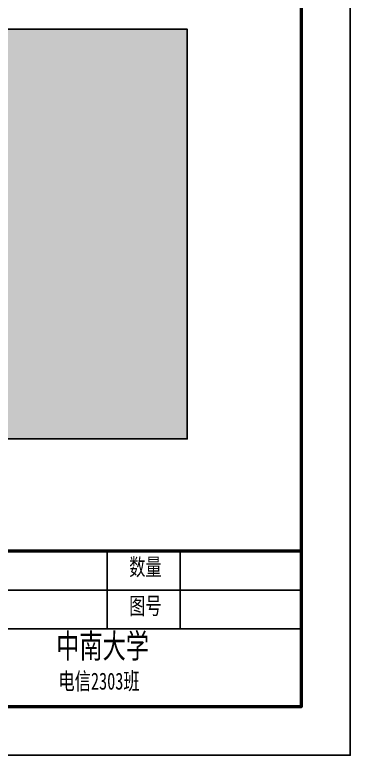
# Model space of a CAD drawing. Header units: millimetres. Extents: x 0 to 1320, y -350 to 297.
# Drawn here: x 801 to 870, y 0 to 152.4 of the extents above; entities that cross this region are included whole.
import ezdxf

# ---------------------------------------------------------------- set-up
doc = ezdxf.new("R2010")
doc.units = ezdxf.units.MM
doc.styles.add('Annotative', font='simfang.ttf', dxfattribs={"width": 0.7})

msp = doc.modelspace()

# ---------------------------------------------------------------- hatches: boundary and pattern name
h = msp.add_hatch(color=1)
h.dxf.hatch_style = 1
h.paths.add_polyline_path([(710, 65.12), (836.491, 65.12), (836.491, 149.447), (710, 149.447)])
h.paths.add_polyline_path([(723.647, 118.132), (726.487, 126.873), (719.052, 132.274), (728.242, 132.274), (731.082, 141.015), (733.922, 132.274), (743.112, 132.274), (735.677, 126.873), (738.517, 118.132), (731.082, 123.534)], flags=16)
h.paths.add_polyline_path([(748.641, 109.183), (750.555, 111.575), (748.871, 114.134), (751.738, 113.053), (753.651, 115.445), (753.509, 112.385), (756.376, 111.304), (753.421, 110.494), (753.279, 107.434), (751.595, 109.993)], flags=16)
h.paths.add_polyline_path([(758.118, 116.522), (759.065, 119.435), (756.586, 121.236), (759.65, 121.236), (760.596, 124.149), (761.543, 121.236), (764.606, 121.236), (762.128, 119.435), (763.075, 116.522), (760.596, 118.322)], flags=16)
h.paths.add_polyline_path([(759.874, 128.428), (759.44, 131.461), (756.422, 131.986), (759.173, 133.335), (758.74, 136.367), (760.873, 134.169), (763.623, 135.518), (762.191, 132.81), (764.324, 130.611), (761.306, 131.136)], flags=16)
h.paths.add_polyline_path([(748.548, 138.845), (750.559, 141.156), (748.983, 143.783), (751.802, 142.584), (753.814, 144.895), (753.545, 141.843), (756.364, 140.645), (753.379, 139.957), (753.11, 136.906), (751.533, 139.533)], flags=16)

# ---------------------------------------------------------------- linework, layer by layer
at = {"color": 1}
msp.add_lwpolyline([(450, 0), (870, 0), (870, 297), (450, 297), (450, 0)], dxfattribs=at)
at = {"lineweight": 50}
for points in [[(460, 10), (860, 10), (860, 287), (460, 287), (460, 10)], [(720, 10), (860, 10), (860, 42), (720, 42), (720, 10)]]:
    msp.add_lwpolyline(points, dxfattribs=at)
at = {"color": 1}
msp.add_lwpolyline([(710, 65.12), (836.491, 65.12), (836.491, 149.447), (710, 149.447)], close=True, dxfattribs=at)
at = {"lineweight": 25}
for points in [[(820, 42), (820, 26)], [(835, 42), (835, 26)], [(780, 34), (860, 34)], [(780, 26), (860, 26)]]:
    msp.add_lwpolyline(points, dxfattribs=at)

# ---------------------------------------------------------------- texts
at = {"attachment_point": 1, "style": 'Annotative'}
for s, insert, char_height in [('数量', (824.541, 40.5), 3.5), ('图号', (824.541, 32.5), 3.5), ('中南大学', (809.541, 25), 5), ('电信2303班', (810, 17), 3.5)]:
    msp.add_mtext(s, dxfattribs=dict(at, insert=insert, char_height=char_height))

doc.saveas('drawing.dxf')
